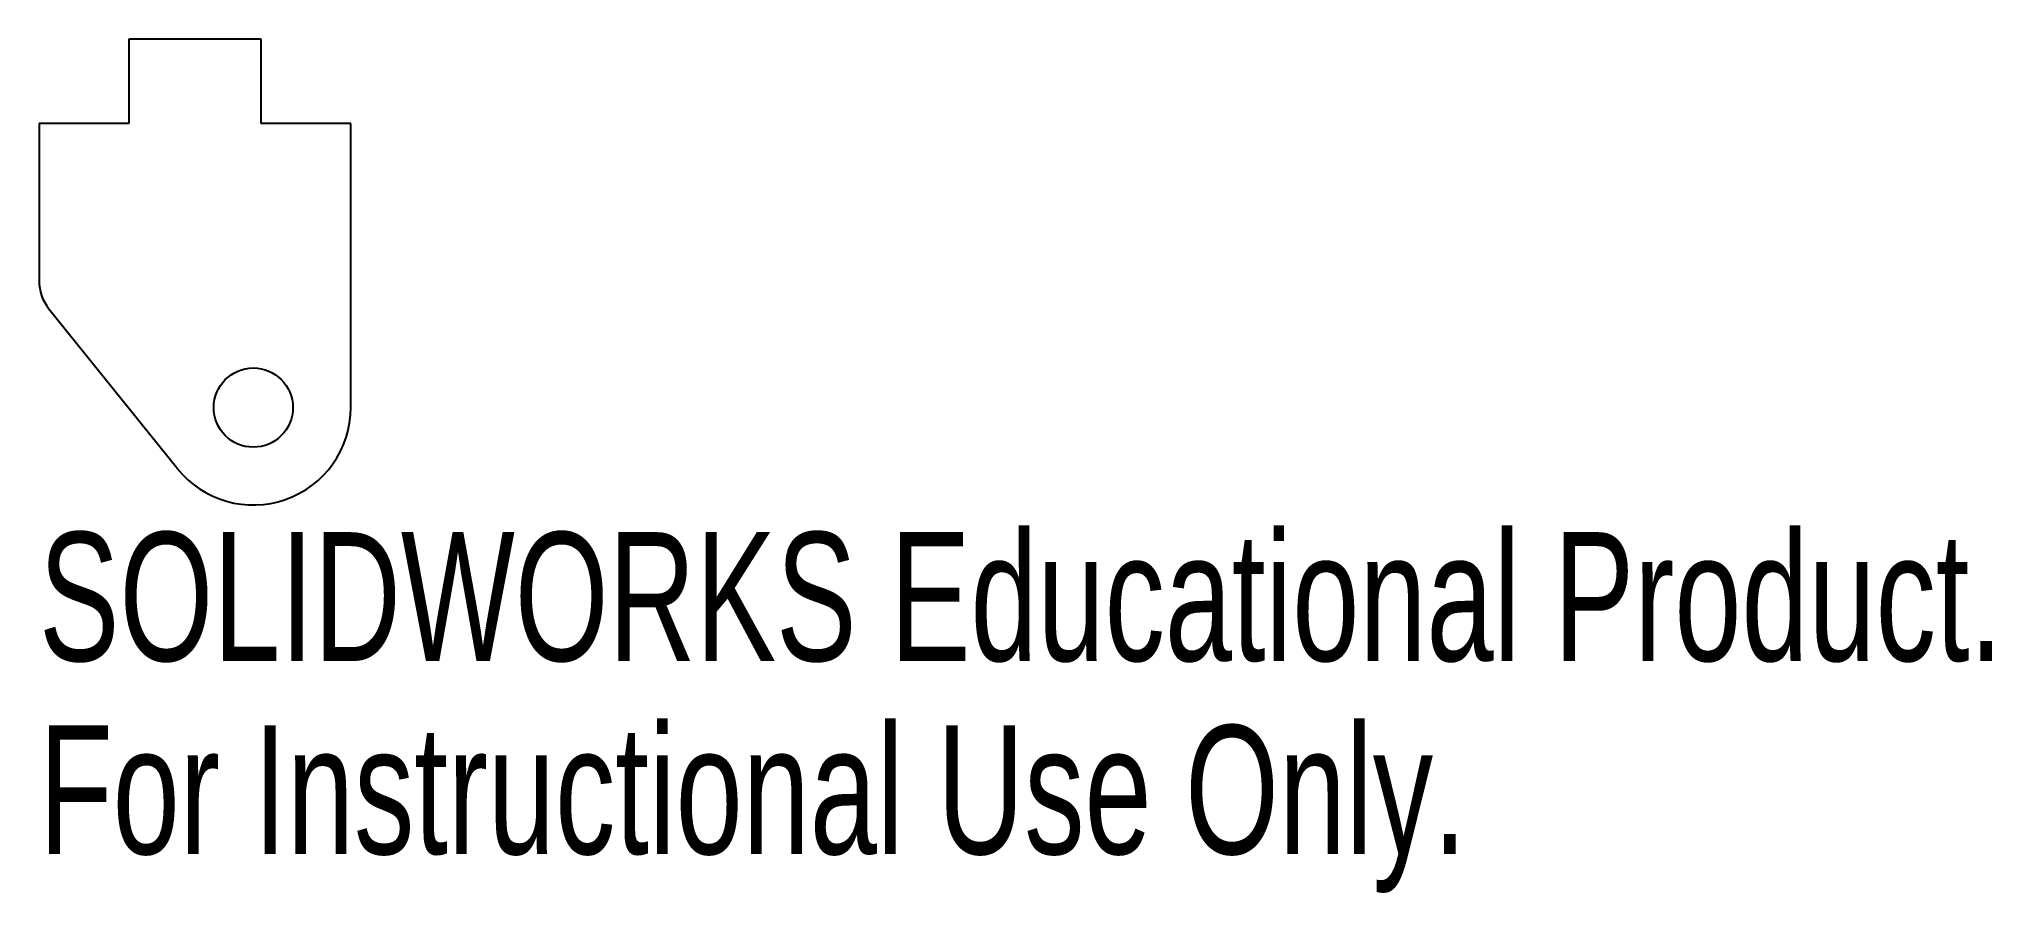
# Model space of a CAD drawing. Header units: inches. Extents: x -0.23 to 2.65, y -0.92 to 0.34.
import ezdxf

# ---------------------------------------------------------------- set-up
doc = ezdxf.new("R2010")
doc.units = ezdxf.units.IN
doc.header["$MEASUREMENT"] = 0
doc.styles.add('SLDTEXTSTYLE0', font='TXT', dxfattribs={"width": 0.7})

msp = doc.modelspace()

# ---------------------------------------------------------------- linework, layer by layer
at = {"color": 7, "linetype": 'Continuous', "lineweight": 25}
for p, q in [((0.0978, 0.3443), (-0.0978, 0.3443)), ((-0.0978, 0.3443), (-0.0978, 0.2193)), ((0.0978, 0.2193), (0.0978, 0.3443)), ((-0.0978, 0.2193), (-0.2303, 0.2193)), ((-0.2303, 0.2193), (-0.2303, -0.0128)), ((0.2303, 0.2193), (0.0978, 0.2193)), ((0.2303, -0.2003), (0.2303, 0.2193)), ((-0.2156, -0.0544), (-0.026, -0.2904))]:
    msp.add_line(p, q, dxfattribs=at)
msp.add_circle((0.0862, -0.2003), 0.0585, dxfattribs=at)
for centre, radius, start, end in [((-0.1638, -0.0128), 0.0665, 180, 218.7718), ((0.0862, -0.2003), 0.144, 218.7718, 0)]:
    msp.add_arc(centre, radius, start, end, dxfattribs=at)

# ---------------------------------------------------------------- texts
at = {"color": 7, "linetype": 'Continuous', "char_height": 0.1903, "attachment_point": 1, "style": 'SLDTEXTSTYLE0'}
for s, insert in [('SOLIDWORKS Educational Product.', (-0.2303, -0.3844)), ('For Instructional Use Only.', (-0.2303, -0.6698))]:
    msp.add_mtext(s, dxfattribs=dict(at, insert=insert))

doc.saveas('drawing.dxf')
